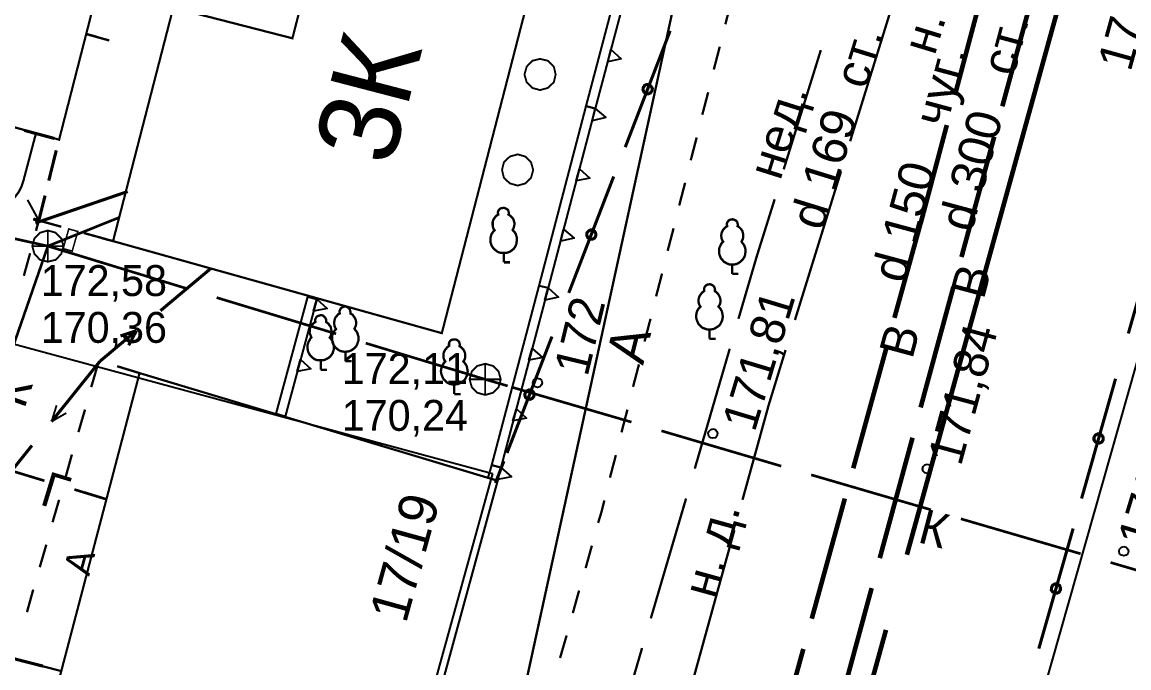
# Model space of a CAD drawing. Extents: x -2634 to -2115, y -2142 to -1393.
# Drawn here: x -2496.24 to -2460.75, y -1764.62 to -1743.92 of the extents above; entities that cross this region are included whole.
import ezdxf

# ---------------------------------------------------------------- set-up
doc = ezdxf.new("R2010")
doc.units = 0
doc.header["$MEASUREMENT"] = 0
for name, color, linetype in [('500_Дополн-Бордюры__п', 7, 'Continuous'), ('500_Дороги-Проезжие_ч', 7, 'Continuous'), ('500_Линии_-Линии_связ', 7, 'Continuous'), ('500_Линии_-ЛЭП_провод', 7, 'Continuous'), ('500_Линии_-Электрокаб', 7, 'Continuous'), ('500_Объект-Опоры', 7, 'Continuous'), ('500_Растит-Лес_и_лесо', 7, 'Continuous'), ('500_Рельеф-Высотные_о', 7, 'Continuous'), ('500_Рельеф-Подпорные_', 7, 'Continuous'), ('500_Строен-Дополнения', 7, 'Continuous'), ('500_Строен-Здания', 7, 'Continuous'), ('500_Строен-Отмостка_з', 7, 'Continuous'), ('500_Трубоп-Водопровод', 7, 'Continuous'), ('500_Трубоп-Газопровод', 7, 'Continuous'), ('500_Трубоп-Канализаци', 7, 'Continuous'), ('500_Трубоп-Смотровые_', 7, 'Continuous'), ('500_Улицы-Улицы_и_их', 7, 'Continuous'), ('Красные_ли-Красные_ли', 7, 'Continuous'), ('Красные_ли-Оси_улиц_к', 7, 'Continuous')]:
    doc.layers.add(name, color=color, linetype=linetype)
doc.styles.add('TARIAL', font='Arial')

msp = doc.modelspace()

# ---------------------------------------------------------------- linework, layer by layer
at = {"layer": '500_Дополн-Бордюры__п', "color": 1, "const_width": 0.075}
for points in [[(-2473.5, -1743.26), (-2473.69, -1743.99)], [(-2494.18, -1744.3), (-2493.85, -1744.39)], [(-2493.44, -1744.51), (-2494.16, -1744.31)], [(-2473.87, -1744.71), (-2474.06, -1745.44)], [(-2474.24, -1746.17), (-2474.43, -1746.89)], [(-2474.61, -1747.62), (-2474.8, -1748.35)], [(-2474.98, -1749.07), (-2475.17, -1749.8)], [(-2495.79, -1750.6), (-2495.7, -1750.28)], [(-2495.7, -1750.28), (-2495.79, -1750.61)], [(-2495.7, -1750.28), (-2494.98, -1750.48)], [(-2494.26, -1750.68), (-2493.53, -1750.88)], [(-2475.35, -1750.53), (-2475.54, -1751.25)], [(-2493.32, -1750.94), (-2493.66, -1750.85)], [(-2496.18, -1752.05), (-2495.98, -1751.33)], [(-2475.72, -1751.98), (-2475.91, -1752.71)], [(-2476.09, -1753.43), (-2476.28, -1754.16)], [(-2493.81, -1754.9), (-2494.02, -1755.62)], [(-2476.46, -1754.89), (-2476.65, -1755.61)], [(-2492.47, -1755.17), (-2493.19, -1754.95)], [(-2494.22, -1756.34), (-2494.43, -1757.06)], [(-2476.83, -1756.34), (-2477.02, -1757.07)], [(-2494.64, -1757.78), (-2494.84, -1758.5)], [(-2477.2, -1757.8), (-2477.39, -1758.52)], [(-2495.05, -1759.23), (-2495.26, -1759.95)], [(-2477.57, -1759.25), (-2477.67, -1759.65)], [(-2477.67, -1759.65), (-2477.77, -1759.97)], [(-2495.46, -1760.67), (-2495.67, -1761.39)], [(-2477.97, -1760.7), (-2478.17, -1761.42)], [(-2495.88, -1762.11), (-2496.08, -1762.83)], [(-2478.38, -1762.14), (-2478.58, -1762.86)], [(-2478.78, -1763.58), (-2478.99, -1764.3)]]:
    msp.add_lwpolyline(points, dxfattribs=at)
at = {"layer": '500_Линии_-Линии_связ', "color": 6}
msp.add_lwpolyline([(-2474.22, -1738.23), (-2481.79, -1772.89)], dxfattribs=at)
at = {"layer": '500_Линии_-Линии_связ', "color": 0, "const_width": 0.1}
for points in [[(-2475.46, -1744.2), (-2476.9, -1747.93)], [(-2477.27, -1748.87), (-2478.71, -1752.6)], [(-2459.67, -1750.05), (-2460.77, -1753.9)], [(-2479.25, -1754), (-2480.69, -1757.73)], [(-2461.18, -1755.35), (-2462.27, -1759.19)], [(-2481.06, -1758.69), (-2480.79, -1757.99)], [(-2481.05, -1758.66), (-2481.06, -1758.69)], [(-2462.54, -1760.15), (-2463.64, -1764)]]:
    msp.add_lwpolyline(points, dxfattribs=at)
for points in [[(-2476.04, -1746.12), (-2476.09, -1746.19), (-2476.16, -1746.22), (-2476.24, -1746.21), (-2476.3, -1746.16), (-2476.33, -1746.09), (-2476.32, -1746.02), (-2476.28, -1745.95), (-2476.21, -1745.92), (-2476.13, -1745.93), (-2476.07, -1745.98), (-2476.03, -1746.05)], [(-2477.85, -1750.79), (-2477.89, -1750.85), (-2477.96, -1750.88), (-2478.04, -1750.87), (-2478.1, -1750.83), (-2478.13, -1750.76), (-2478.13, -1750.68), (-2478.08, -1750.62), (-2478.01, -1750.58), (-2477.93, -1750.59), (-2477.87, -1750.64), (-2477.84, -1750.71)], [(-2479.83, -1755.92), (-2479.88, -1755.98), (-2479.95, -1756.01), (-2480.03, -1756), (-2480.09, -1755.96), (-2480.12, -1755.88), (-2480.11, -1755.81), (-2480.07, -1755.75), (-2479.99, -1755.71), (-2479.92, -1755.72), (-2479.85, -1755.77), (-2479.82, -1755.84)], [(-2461.58, -1757.31), (-2461.62, -1757.38), (-2461.69, -1757.41), (-2461.76, -1757.41), (-2461.83, -1757.37), (-2461.87, -1757.31), (-2461.87, -1757.23), (-2461.83, -1757.16), (-2461.76, -1757.12), (-2461.68, -1757.12), (-2461.62, -1757.16), (-2461.58, -1757.23)], [(-2462.95, -1762.12), (-2462.99, -1762.19), (-2463.05, -1762.22), (-2463.13, -1762.22), (-2463.2, -1762.18), (-2463.24, -1762.12), (-2463.23, -1762.04), (-2463.2, -1761.97), (-2463.13, -1761.93), (-2463.05, -1761.93), (-2462.98, -1761.97), (-2462.95, -1762.04)]]:
    msp.add_lwpolyline(points, close=True, dxfattribs=at)
at = {"layer": '500_Линии_-ЛЭП_провод', "color": 253, "const_width": 0.07}
msp.add_lwpolyline([(-2481.79, -1772.89), (-2474.22, -1738.23)], dxfattribs=at)
at = {"layer": '500_Линии_-Электрокаб', "color": 1}
for points, const_width in [([(-2495.81, -1750.36), (-2492.85, -1749.35)], 0.1), ([(-2492.85, -1749.35), (-2493.32, -1749.51)], 0.06), ([(-2491.8, -1753.17), (-2490.19, -1751.82)], 0.1), ([(-2490.19, -1751.82), (-2490.57, -1752.14)], 0.06), ([(-2493.74, -1754.79), (-2492.57, -1753.81)], 0.1), ([(-2493.08, -1753.98), (-2492.57, -1753.81)], 0.1), ([(-2492.82, -1754.28), (-2492.57, -1753.81)], 0.1), ([(-2495.29, -1756.72), (-2493.74, -1754.79)], 0.1), ([(-2495.29, -1756.72), (-2495.13, -1756.2)], 0.06), ([(-2495.29, -1756.72), (-2494.82, -1756.45)], 0.06), ([(-2498, -1760.08), (-2495.92, -1757.49)], 0.1)]:
    msp.add_lwpolyline(points, dxfattribs=dict(at, const_width=const_width))
at = {"layer": '500_Объект-Опоры', "color": 0, "const_width": 0.05}
msp.add_lwpolyline([(-2494.74, -1750.55), (-2494.45, -1750.63), (-2494.63, -1751.26), (-2494.92, -1751.18)], close=True, dxfattribs=at)
msp.add_lwpolyline([(-2494.74, -1750.55), (-2494.45, -1750.63), (-2494.63, -1751.26), (-2494.92, -1751.18)], close=True, dxfattribs=at)
msp.add_lwpolyline([(-2494.74, -1750.55), (-2494.45, -1750.63), (-2494.63, -1751.26), (-2494.92, -1751.18)], close=True, dxfattribs=at)
at = {"layer": '500_Растит-Лес_и_лесо', "color": 0, "const_width": 0.06}
for points in [[(-2479.63, -1745.1), (-2479.38, -1745.16), (-2479.19, -1745.35), (-2479.13, -1745.6), (-2479.19, -1745.85), (-2479.38, -1746.03), (-2479.63, -1746.1), (-2479.88, -1746.03), (-2480.06, -1745.85), (-2480.13, -1745.6), (-2480.06, -1745.35), (-2479.88, -1745.16)], [(-2480.35, -1748.16), (-2480.1, -1748.23), (-2479.92, -1748.41), (-2479.85, -1748.66), (-2479.92, -1748.91), (-2480.1, -1749.09), (-2480.35, -1749.16), (-2480.6, -1749.09), (-2480.79, -1748.91), (-2480.85, -1748.66), (-2480.79, -1748.41), (-2480.6, -1748.23)]]:
    msp.add_lwpolyline(points, close=True, dxfattribs=at)
at = {"layer": '500_Растит-Лес_и_лесо', "color": 94, "const_width": 0.075}
for points in [[(-2480.79, -1751.32), (-2480.87, -1751.32), (-2480.95, -1751.3), (-2481.01, -1751.27), (-2481.06, -1751.23), (-2481.1, -1751.2), (-2481.14, -1751.15), (-2481.18, -1751.09), (-2481.2, -1751.04), (-2481.22, -1750.97), (-2481.22, -1750.9), (-2481.22, -1750.84), (-2481.21, -1750.79), (-2481.19, -1750.72), (-2481.16, -1750.68), (-2481.13, -1750.63), (-2481.09, -1750.59), (-2481.12, -1750.55), (-2481.14, -1750.49), (-2481.15, -1750.43), (-2481.15, -1750.37), (-2481.15, -1750.32), (-2481.13, -1750.26), (-2481.1, -1750.21), (-2481.06, -1750.16), (-2481.02, -1750.12), (-2480.97, -1750.09), (-2480.98, -1750.05), (-2480.98, -1750.01), (-2480.97, -1749.97), (-2480.94, -1749.93), (-2480.91, -1749.9), (-2480.87, -1749.88), (-2480.83, -1749.88), (-2480.8, -1749.87), (-2480.76, -1749.88), (-2480.72, -1749.9), (-2480.68, -1749.92), (-2480.65, -1749.96), (-2480.64, -1750), (-2480.63, -1750.04), (-2480.63, -1750.07), (-2480.64, -1750.09), (-2480.59, -1750.12), (-2480.56, -1750.15), (-2480.53, -1750.18), (-2480.5, -1750.22), (-2480.48, -1750.26), (-2480.47, -1750.3), (-2480.45, -1750.35), (-2480.45, -1750.4), (-2480.46, -1750.45), (-2480.47, -1750.49), (-2480.48, -1750.53), (-2480.51, -1750.58), (-2480.48, -1750.62), (-2480.44, -1750.66), (-2480.41, -1750.71), (-2480.39, -1750.78), (-2480.37, -1750.84), (-2480.37, -1750.9), (-2480.38, -1750.95), (-2480.39, -1751.02), (-2480.41, -1751.08), (-2480.44, -1751.14), (-2480.48, -1751.19), (-2480.54, -1751.24), (-2480.6, -1751.28), (-2480.68, -1751.31), (-2480.74, -1751.32)], [(-2473.47, -1751.69), (-2473.55, -1751.69), (-2473.63, -1751.66), (-2473.68, -1751.63), (-2473.74, -1751.6), (-2473.77, -1751.56), (-2473.82, -1751.51), (-2473.85, -1751.45), (-2473.87, -1751.4), (-2473.89, -1751.33), (-2473.89, -1751.27), (-2473.89, -1751.2), (-2473.88, -1751.15), (-2473.85, -1751.09), (-2473.83, -1751.04), (-2473.8, -1751), (-2473.76, -1750.96), (-2473.79, -1750.91), (-2473.81, -1750.86), (-2473.82, -1750.79), (-2473.82, -1750.74), (-2473.81, -1750.68), (-2473.79, -1750.63), (-2473.76, -1750.57), (-2473.72, -1750.53), (-2473.68, -1750.49), (-2473.63, -1750.46), (-2473.64, -1750.42), (-2473.64, -1750.38), (-2473.63, -1750.34), (-2473.6, -1750.3), (-2473.57, -1750.27), (-2473.52, -1750.25), (-2473.49, -1750.25), (-2473.46, -1750.24), (-2473.42, -1750.25), (-2473.38, -1750.27), (-2473.34, -1750.29), (-2473.31, -1750.33), (-2473.3, -1750.37), (-2473.29, -1750.41), (-2473.29, -1750.44), (-2473.3, -1750.46), (-2473.25, -1750.49), (-2473.22, -1750.52), (-2473.19, -1750.55), (-2473.16, -1750.59), (-2473.14, -1750.63), (-2473.13, -1750.67), (-2473.12, -1750.72), (-2473.12, -1750.77), (-2473.12, -1750.82), (-2473.13, -1750.87), (-2473.15, -1750.91), (-2473.17, -1750.96), (-2473.15, -1750.99), (-2473.11, -1751.04), (-2473.08, -1751.09), (-2473.06, -1751.15), (-2473.04, -1751.22), (-2473.04, -1751.27), (-2473.05, -1751.32), (-2473.06, -1751.39), (-2473.08, -1751.45), (-2473.12, -1751.51), (-2473.16, -1751.56), (-2473.22, -1751.61), (-2473.28, -1751.65), (-2473.35, -1751.68), (-2473.42, -1751.69)], [(-2474.2, -1753.77), (-2474.28, -1753.77), (-2474.36, -1753.74), (-2474.42, -1753.72), (-2474.47, -1753.68), (-2474.51, -1753.64), (-2474.55, -1753.6), (-2474.58, -1753.53), (-2474.6, -1753.48), (-2474.62, -1753.42), (-2474.63, -1753.35), (-2474.62, -1753.29), (-2474.61, -1753.23), (-2474.59, -1753.17), (-2474.56, -1753.12), (-2474.53, -1753.08), (-2474.49, -1753.04), (-2474.52, -1752.99), (-2474.54, -1752.94), (-2474.55, -1752.88), (-2474.55, -1752.82), (-2474.54, -1752.76), (-2474.52, -1752.71), (-2474.49, -1752.66), (-2474.45, -1752.61), (-2474.41, -1752.57), (-2474.37, -1752.54), (-2474.37, -1752.5), (-2474.37, -1752.46), (-2474.36, -1752.42), (-2474.33, -1752.38), (-2474.3, -1752.35), (-2474.26, -1752.33), (-2474.22, -1752.33), (-2474.19, -1752.32), (-2474.15, -1752.33), (-2474.11, -1752.35), (-2474.07, -1752.38), (-2474.04, -1752.42), (-2474.03, -1752.46), (-2474.02, -1752.5), (-2474.03, -1752.53), (-2474.03, -1752.54), (-2473.99, -1752.57), (-2473.95, -1752.6), (-2473.92, -1752.64), (-2473.9, -1752.67), (-2473.88, -1752.71), (-2473.86, -1752.76), (-2473.85, -1752.81), (-2473.85, -1752.86), (-2473.85, -1752.9), (-2473.86, -1752.95), (-2473.88, -1752.99), (-2473.91, -1753.04), (-2473.88, -1753.07), (-2473.84, -1753.12), (-2473.81, -1753.17), (-2473.79, -1753.24), (-2473.78, -1753.3), (-2473.77, -1753.36), (-2473.78, -1753.41), (-2473.79, -1753.47), (-2473.82, -1753.54), (-2473.85, -1753.6), (-2473.89, -1753.65), (-2473.95, -1753.69), (-2474.01, -1753.73), (-2474.08, -1753.76), (-2474.15, -1753.77)], [(-2485.87, -1754.49), (-2485.95, -1754.48), (-2486.03, -1754.46), (-2486.09, -1754.43), (-2486.14, -1754.39), (-2486.18, -1754.36), (-2486.22, -1754.31), (-2486.26, -1754.25), (-2486.28, -1754.2), (-2486.29, -1754.14), (-2486.3, -1754.07), (-2486.3, -1754), (-2486.29, -1753.95), (-2486.26, -1753.89), (-2486.24, -1753.84), (-2486.21, -1753.8), (-2486.17, -1753.76), (-2486.2, -1753.71), (-2486.22, -1753.66), (-2486.23, -1753.59), (-2486.23, -1753.54), (-2486.22, -1753.48), (-2486.21, -1753.43), (-2486.18, -1753.37), (-2486.14, -1753.33), (-2486.1, -1753.28), (-2486.05, -1753.26), (-2486.06, -1753.22), (-2486.06, -1753.18), (-2486.04, -1753.14), (-2486.02, -1753.1), (-2485.99, -1753.07), (-2485.94, -1753.05), (-2485.91, -1753.04), (-2485.87, -1753.04), (-2485.84, -1753.04), (-2485.8, -1753.06), (-2485.76, -1753.09), (-2485.73, -1753.13), (-2485.72, -1753.17), (-2485.71, -1753.21), (-2485.71, -1753.24), (-2485.71, -1753.26), (-2485.67, -1753.28), (-2485.63, -1753.31), (-2485.61, -1753.35), (-2485.58, -1753.38), (-2485.56, -1753.42), (-2485.54, -1753.47), (-2485.53, -1753.51), (-2485.53, -1753.57), (-2485.53, -1753.61), (-2485.54, -1753.66), (-2485.56, -1753.7), (-2485.58, -1753.75), (-2485.56, -1753.78), (-2485.52, -1753.83), (-2485.49, -1753.88), (-2485.47, -1753.94), (-2485.45, -1754.01), (-2485.45, -1754.06), (-2485.45, -1754.11), (-2485.47, -1754.18), (-2485.49, -1754.24), (-2485.52, -1754.3), (-2485.56, -1754.35), (-2485.62, -1754.4), (-2485.68, -1754.44), (-2485.75, -1754.47), (-2485.82, -1754.48)], [(-2486.66, -1754.76), (-2486.75, -1754.76), (-2486.82, -1754.74), (-2486.88, -1754.71), (-2486.93, -1754.67), (-2486.97, -1754.63), (-2487.01, -1754.59), (-2487.05, -1754.52), (-2487.07, -1754.47), (-2487.08, -1754.41), (-2487.09, -1754.34), (-2487.09, -1754.28), (-2487.07, -1754.22), (-2487.05, -1754.16), (-2487.02, -1754.12), (-2487, -1754.07), (-2486.96, -1754.03), (-2486.98, -1753.98), (-2487, -1753.93), (-2487.02, -1753.87), (-2487.01, -1753.81), (-2487.01, -1753.75), (-2486.99, -1753.7), (-2486.96, -1753.65), (-2486.92, -1753.6), (-2486.88, -1753.56), (-2486.83, -1753.53), (-2486.84, -1753.49), (-2486.84, -1753.45), (-2486.82, -1753.41), (-2486.8, -1753.37), (-2486.76, -1753.34), (-2486.72, -1753.33), (-2486.69, -1753.32), (-2486.65, -1753.31), (-2486.61, -1753.32), (-2486.57, -1753.34), (-2486.54, -1753.37), (-2486.51, -1753.41), (-2486.49, -1753.45), (-2486.49, -1753.49), (-2486.49, -1753.52), (-2486.49, -1753.53), (-2486.45, -1753.56), (-2486.41, -1753.59), (-2486.39, -1753.63), (-2486.36, -1753.66), (-2486.34, -1753.7), (-2486.33, -1753.75), (-2486.32, -1753.8), (-2486.31, -1753.85), (-2486.32, -1753.89), (-2486.33, -1753.94), (-2486.34, -1753.98), (-2486.37, -1754.03), (-2486.34, -1754.06), (-2486.31, -1754.11), (-2486.28, -1754.16), (-2486.26, -1754.23), (-2486.24, -1754.29), (-2486.24, -1754.35), (-2486.24, -1754.4), (-2486.26, -1754.46), (-2486.28, -1754.53), (-2486.32, -1754.59), (-2486.36, -1754.64), (-2486.41, -1754.68), (-2486.48, -1754.72), (-2486.55, -1754.75), (-2486.62, -1754.76)], [(-2482.38, -1755.54), (-2482.46, -1755.53), (-2482.54, -1755.51), (-2482.6, -1755.48), (-2482.65, -1755.44), (-2482.69, -1755.4), (-2482.73, -1755.36), (-2482.76, -1755.29), (-2482.78, -1755.24), (-2482.8, -1755.18), (-2482.81, -1755.11), (-2482.8, -1755.05), (-2482.79, -1754.99), (-2482.77, -1754.93), (-2482.74, -1754.89), (-2482.71, -1754.84), (-2482.67, -1754.8), (-2482.7, -1754.75), (-2482.72, -1754.7), (-2482.73, -1754.64), (-2482.73, -1754.58), (-2482.72, -1754.52), (-2482.7, -1754.47), (-2482.67, -1754.42), (-2482.63, -1754.37), (-2482.59, -1754.33), (-2482.55, -1754.3), (-2482.55, -1754.26), (-2482.55, -1754.22), (-2482.54, -1754.18), (-2482.51, -1754.14), (-2482.48, -1754.11), (-2482.44, -1754.1), (-2482.4, -1754.09), (-2482.37, -1754.09), (-2482.33, -1754.09), (-2482.29, -1754.11), (-2482.25, -1754.14), (-2482.22, -1754.18), (-2482.21, -1754.22), (-2482.2, -1754.26), (-2482.21, -1754.29), (-2482.21, -1754.31), (-2482.17, -1754.33), (-2482.13, -1754.37), (-2482.1, -1754.4), (-2482.08, -1754.43), (-2482.06, -1754.47), (-2482.04, -1754.52), (-2482.03, -1754.57), (-2482.03, -1754.62), (-2482.03, -1754.66), (-2482.04, -1754.71), (-2482.06, -1754.75), (-2482.09, -1754.8), (-2482.06, -1754.83), (-2482.02, -1754.88), (-2481.99, -1754.93), (-2481.97, -1755), (-2481.96, -1755.06), (-2481.95, -1755.12), (-2481.96, -1755.17), (-2481.97, -1755.23), (-2482, -1755.3), (-2482.03, -1755.36), (-2482.07, -1755.41), (-2482.13, -1755.45), (-2482.19, -1755.49), (-2482.26, -1755.52), (-2482.33, -1755.53)]]:
    msp.add_lwpolyline(points, close=True, dxfattribs=at)
for points in [[(-2480.79, -1751.62), (-2480.79, -1751.32)], [(-2480.59, -1751.62), (-2480.79, -1751.62)], [(-2473.47, -1751.99), (-2473.47, -1751.69)], [(-2473.27, -1751.99), (-2473.47, -1751.99)], [(-2474.2, -1754.07), (-2474.2, -1753.77)], [(-2474, -1754.07), (-2474.2, -1754.07)], [(-2485.87, -1754.79), (-2485.87, -1754.49)], [(-2486.66, -1755.06), (-2486.66, -1754.76)], [(-2485.67, -1754.79), (-2485.87, -1754.79)], [(-2486.46, -1755.06), (-2486.66, -1755.06)], [(-2482.38, -1755.84), (-2482.38, -1755.54)], [(-2482.18, -1755.84), (-2482.38, -1755.84)]]:
    msp.add_lwpolyline(points, dxfattribs=at)
at = {"layer": '500_Рельеф-Высотные_о', "color": 0}
for points in [[(-2479.71, -1755.33), (-2479.64, -1755.35), (-2479.58, -1755.4), (-2479.56, -1755.48), (-2479.58, -1755.55), (-2479.64, -1755.61), (-2479.71, -1755.63), (-2479.79, -1755.61), (-2479.84, -1755.55), (-2479.86, -1755.48), (-2479.84, -1755.4), (-2479.79, -1755.35)], [(-2474.09, -1756.96), (-2474.01, -1756.98), (-2473.96, -1757.04), (-2473.94, -1757.11), (-2473.96, -1757.19), (-2474.01, -1757.24), (-2474.09, -1757.26), (-2474.16, -1757.24), (-2474.22, -1757.19), (-2474.24, -1757.11), (-2474.22, -1757.04), (-2474.16, -1756.98)], [(-2467.22, -1758.09), (-2467.14, -1758.11), (-2467.09, -1758.16), (-2467.07, -1758.24), (-2467.09, -1758.31), (-2467.14, -1758.37), (-2467.22, -1758.39), (-2467.29, -1758.37), (-2467.35, -1758.31), (-2467.37, -1758.24), (-2467.35, -1758.16), (-2467.29, -1758.11)], [(-2460.92, -1760.73), (-2460.84, -1760.75), (-2460.79, -1760.81), (-2460.77, -1760.88), (-2460.79, -1760.96), (-2460.84, -1761.01), (-2460.92, -1761.03), (-2460.99, -1761.01), (-2461.05, -1760.96), (-2461.07, -1760.88), (-2461.05, -1760.81), (-2460.99, -1760.75)]]:
    msp.add_lwpolyline(points, close=True, dxfattribs=at)
at = {"layer": '500_Рельеф-Подпорные_', "color": 0}
for points in [[(-2476.63, -1740.86), (-2476.34, -1740.93), (-2477.86, -1746.69), (-2478.15, -1746.61)], [(-2477.36, -1744.8), (-2477.03, -1745.1), (-2477.46, -1745.19)], [(-2478.15, -1746.61), (-2477.86, -1746.69), (-2479.37, -1752.44), (-2479.66, -1752.37)], [(-2477.86, -1746.69), (-2477.52, -1746.98), (-2477.96, -1747.08)], [(-2478.37, -1748.62), (-2478.03, -1748.92), (-2478.47, -1749.01)], [(-2478.88, -1750.56), (-2478.54, -1750.85), (-2478.98, -1750.94)], [(-2479.66, -1752.37), (-2479.37, -1752.44), (-2480.89, -1758.2), (-2481.18, -1758.12)], [(-2487.08, -1752.73), (-2486.79, -1752.8), (-2487.8, -1756.56), (-2488.09, -1756.48)], [(-2479.37, -1752.44), (-2479.04, -1752.74), (-2479.48, -1752.83)], [(-2486.79, -1752.8), (-2486.46, -1753.1), (-2486.89, -1753.19)], [(-2479.88, -1754.38), (-2479.55, -1754.67), (-2479.99, -1754.76)], [(-2487.31, -1754.73), (-2486.98, -1755.03), (-2487.42, -1755.12)], [(-2480.39, -1756.31), (-2480.06, -1756.61), (-2480.5, -1756.7)], [(-2481.18, -1758.12), (-2480.89, -1758.2), (-2481, -1758.61), (-2481.29, -1758.53)], [(-2480.89, -1758.2), (-2480.55, -1758.49), (-2480.99, -1758.58)]]:
    msp.add_lwpolyline(points, close=True, dxfattribs=at)
at = {"layer": '500_Строен-Дополнения', "color": 0, "const_width": 0.07}
for points in [[(-2491.39, -1743.46), (-2487.57, -1744.44), (-2487.07, -1742.49), (-2490.88, -1741.5)], [(-2495.55, -1766.87), (-2494.98, -1764.72), (-2496.51, -1764.32), (-2497.08, -1766.47)]]:
    msp.add_lwpolyline(points, close=True, dxfattribs=at)
at = {"layer": '500_Строен-Дополнения', "color": 0}
for points, const_width in [([(-2496.17, -1747.39), (-2495.2, -1747.65)], 0.1), ([(-2495.14, -1748.03), (-2495.38, -1749)], 0.1), ([(-2495.5, -1749.48), (-2495.7, -1750.28)], 0.1), ([(-2495.7, -1750.28), (-2496.06, -1749.62)], 0.065), ([(-2495.7, -1750.28), (-2495.88, -1750.23)], 0.1), ([(-2496.51, -1764.32), (-2495.57, -1764.56)], 0.1)]:
    msp.add_lwpolyline(points, dxfattribs=dict(at, const_width=const_width))
at = {"layer": '500_Строен-Здания', "color": 0, "const_width": 0.07}
for points in [[(-2511.11, -1726.54), (-2509.83, -1726.87), (-2506.26, -1727.8), (-2493.91, -1730.98), (-2493.65, -1731.05), (-2491.92, -1731.5), (-2491.67, -1731.56), (-2490.96, -1731.75), (-2491.04, -1732.04), (-2491.13, -1732.34), (-2491.72, -1734.65), (-2491.8, -1734.99), (-2493.42, -1741.33), (-2494.18, -1744.3), (-2495.05, -1747.69), (-2495.79, -1747.48), (-2496.24, -1747.36), (-2499.19, -1746.55), (-2500.77, -1746.12), (-2507.39, -1744.3), (-2509.66, -1743.67), (-2512.47, -1742.9), (-2514.56, -1742.32), (-2514.97, -1742.21)], [(-2482.78, -1753.89), (-2479.35, -1740.62), (-2479.24, -1740.19), (-2476.34, -1740.93), (-2475.52, -1737.76), (-2476.34, -1736.38), (-2484.9, -1734.17), (-2485.12, -1734.96), (-2487.57, -1744.44), (-2491.39, -1743.46), (-2493.32, -1750.94)], [(-2495.79, -1747.48), (-2496.19, -1748.99), (-2496.25, -1749.18), (-2496.34, -1749.36), (-2496.46, -1749.52), (-2496.59, -1749.66), (-2496.75, -1749.78), (-2496.93, -1749.87), (-2497.12, -1749.94), (-2497.31, -1749.97), (-2497.51, -1749.98), (-2497.68, -1749.95), (-2499.1, -1748.65), (-2499.19, -1746.55)]]:
    msp.add_lwpolyline(points, close=True, dxfattribs=at)
msp.add_lwpolyline([(-2497, -1816.8), (-2495.91, -1812.84), (-2495.52, -1811.42), (-2494.96, -1809.35), (-2494.6, -1808.06), (-2494.14, -1806.35), (-2493.75, -1804.92), (-2493.1, -1802.56), (-2492.75, -1801.3), (-2492.67, -1801), (-2492.2, -1801.11), (-2491.07, -1797.36), (-2491.54, -1797.18), (-2491.43, -1796.78), (-2491.04, -1795.34), (-2486.11, -1777.33), (-2480.99, -1758.62), (-2492.47, -1755.17), (-2494.98, -1764.72), (-2495.55, -1766.87), (-2495.71, -1767.48), (-2496.83, -1771.61)], dxfattribs=at)
at = {"layer": '500_Трубоп-Водопровод', "color": 94, "const_width": 0.15}
for points in [[(-2465.3, -1742.39), (-2466.33, -1746.26)], [(-2464.81, -1746.62), (-2463.76, -1742.76)], [(-2466.59, -1747.22), (-2467.34, -1750.04)], [(-2466.12, -1751.45), (-2465.07, -1747.59)], [(-2467.34, -1750.04), (-2467.25, -1749.7)], [(-2468.27, -1753.4), (-2467.34, -1750.04)], [(-2467.34, -1750.04), (-2467.43, -1750.37)], [(-2467.43, -1756.27), (-2466.38, -1752.41)], [(-2469.59, -1758.22), (-2468.53, -1754.37)], [(-2468.74, -1761.1), (-2467.69, -1757.24)], [(-2470.92, -1763.04), (-2469.86, -1759.19)], [(-2470.05, -1765.92), (-2469, -1762.06)], [(-2472.25, -1767.86), (-2471.19, -1764.01)]]:
    msp.add_lwpolyline(points, dxfattribs=at)
at = {"layer": '500_Трубоп-Газопровод', "color": 5}
for points, const_width in [([(-2469.69, -1747.74), (-2468.21, -1742.97)], 0.075), ([(-2471.46, -1753.47), (-2469.98, -1748.7)], 0.075), ([(-2472.3, -1756.19), (-2471.76, -1754.43)], 0.075), ([(-2473.14, -1759.23), (-2472.3, -1756.19)], 0.075), ([(-2499.35, -1757.46), (-2495.52, -1758.62)], 0.085), ([(-2494.56, -1758.9), (-2493.51, -1759.22)], 0.085), ([(-2493.51, -1759.22), (-2494.22, -1759)], 0.085), ([(-2474.73, -1765.02), (-2473.4, -1760.2)], 0.075)]:
    msp.add_lwpolyline(points, dxfattribs=dict(at, const_width=const_width))
at = {"layer": '500_Трубоп-Канализаци', "color": 32, "const_width": 0.075}
for points in [[(-2471.82, -1748.64), (-2470.63, -1744.82)], [(-2472.69, -1751.45), (-2472.11, -1749.6)], [(-2473.27, -1753.43), (-2472.69, -1751.45)], [(-2474.67, -1758.23), (-2473.55, -1754.39)], [(-2476.08, -1763.03), (-2474.95, -1759.19)], [(-2477.48, -1767.82), (-2476.36, -1763.98)]]:
    msp.add_lwpolyline(points, dxfattribs=at)
at = {"layer": '500_Трубоп-Канализаци', "color": 34, "const_width": 0.085}
for points in [[(-2495.41, -1751.1), (-2499.31, -1750.23)], [(-2495.41, -1751.1), (-2493.14, -1750.19)], [(-2493.14, -1750.19), (-2493.84, -1750.47)], [(-2495.41, -1751.1), (-2496.72, -1754.88)], [(-2495.41, -1751.1), (-2494.69, -1751.32)], [(-2490.96, -1752.46), (-2494.78, -1751.29)], [(-2486.17, -1753.91), (-2490, -1752.75)], [(-2481.39, -1755.37), (-2485.22, -1754.21)], [(-2481.39, -1755.37), (-2480.67, -1755.58)], [(-2476.7, -1756.74), (-2480.54, -1755.62)], [(-2471.9, -1758.15), (-2475.74, -1757.02)], [(-2467.1, -1759.55), (-2470.94, -1758.43)], [(-2462.3, -1760.96), (-2466.14, -1759.84)], [(-2457.51, -1762.36), (-2461.34, -1761.24)]]:
    msp.add_lwpolyline(points, dxfattribs=at)
at = {"layer": '500_Трубоп-Смотровые_', "color": 0, "const_width": 0.06}
for points in [[(-2495.41, -1750.6), (-2495.16, -1750.67), (-2494.98, -1750.85), (-2494.91, -1751.1), (-2494.98, -1751.35), (-2495.16, -1751.54), (-2495.41, -1751.6), (-2495.66, -1751.54), (-2495.84, -1751.35), (-2495.91, -1751.1), (-2495.84, -1750.85), (-2495.66, -1750.67)], [(-2481.39, -1754.87), (-2481.14, -1754.94), (-2480.96, -1755.12), (-2480.89, -1755.37), (-2480.96, -1755.62), (-2481.14, -1755.8), (-2481.39, -1755.87), (-2481.64, -1755.8), (-2481.82, -1755.62), (-2481.89, -1755.37), (-2481.82, -1755.12), (-2481.64, -1754.94)]]:
    msp.add_lwpolyline(points, close=True, dxfattribs=at)
at = {"layer": '500_Трубоп-Смотровые_', "color": 0, "const_width": 0.055}
for points in [[(-2495.41, -1751.6), (-2495.41, -1750.6)], [(-2495.91, -1751.1), (-2494.91, -1751.1)], [(-2481.39, -1755.87), (-2481.39, -1754.87)], [(-2481.89, -1755.37), (-2480.89, -1755.37)]]:
    msp.add_lwpolyline(points, dxfattribs=at)
at = {"layer": '500_Улицы-Улицы_и_их', "color": 255}
msp.add_lwpolyline([(-2542.96, -2044.94), (-2436.73, -1671.22)], dxfattribs=at)
at = {"layer": 'Красные_ли-Красные_ли', "color": 12}
for p, q in [((-2563.339, -1736.17), (-2481.16, -1758.39)), ((-2481.16, -1758.39), (-2544.28, -1986.61))]:
    msp.add_line(p, q, dxfattribs=at)
at = {"layer": 'Красные_ли-Оси_улиц_к', "color": 12, "const_width": 0.15}
for points in [[(-2467.87, -1760.99), (-2461.87, -1739.3)], [(-2474.53, -1785.08), (-2468.54, -1763.4)]]:
    msp.add_lwpolyline(points, dxfattribs=at)
msp.add_lwpolyline([(-2464.87, -1750.14), (-2464.87, -1750.14), (-2464.87, -1750.14), (-2464.87, -1750.14), (-2464.87, -1750.14), (-2464.87, -1750.14), (-2464.87, -1750.14), (-2464.87, -1750.14), (-2464.87, -1750.14), (-2464.87, -1750.14), (-2464.87, -1750.14), (-2464.87, -1750.14)], close=True, dxfattribs=at)

# ---------------------------------------------------------------- texts
at = {"layer": '500_Дороги-Проезжие_ч', "color": 0}
msp.add_text('А', height=1.23, rotation=75.96, dxfattribs=at).set_placement((-2476.33, -1754.94))
at = {"layer": '500_Рельеф-Высотные_о', "color": 214}
for s, rotation, p in [('171,86', 74.51, (-2460.7, -1745.54)), ('172', 76.48, (-2478.11, -1755.31)), ('171,81', 73.22, (-2472.75, -1757.09)), ('171,84', 74.79, (-2466.14, -1758.18)), ('171,78', 73.22, (-2460.07, -1760.83))]:
    msp.add_text(s, height=1.11, rotation=rotation, dxfattribs=at).set_placement(p)
at = {"layer": '500_Строен-Здания', "color": 5}
msp.add_text('3К', height=2.59, rotation=75.43, dxfattribs=at).set_placement((-2484.39, -1748.59))
at = {"layer": '500_Строен-Здания', "color": 214}
msp.add_text('17/19', height=1.23, rotation=74.6, dxfattribs=at).set_placement((-2483.93, -1763.22))
at = {"layer": '500_Строен-Отмостка_з', "color": 0}
msp.add_text('А', height=0.86, rotation=74.74, dxfattribs=at).set_placement((-2494.09, -1761.7))
at = {"layer": '500_Трубоп-Водопровод', "color": 94, "style": 'TARIAL'}
for s, rotation, p in [('d 300   ст.', 74.93, (-2465.79, -1750.69)), ('d 150   чуг.', 74.95, (-2467.95, -1752.33))]:
    msp.add_text(s, height=1.11, rotation=rotation, dxfattribs=at).set_placement(p)
at = {"layer": '500_Трубоп-Водопровод', "color": 94}
for rotation, p in [(75, (-2465.41, -1752.84)), (74.89, (-2467.7, -1754.75))]:
    msp.add_text('В', height=1.11, rotation=rotation, dxfattribs=at).set_placement(p)
at = {"layer": '500_Трубоп-Газопровод', "color": 5, "style": 'TARIAL'}
for s, rotation, p in [('н. д.', 73.1, (-2466.98, -1745.02)), ('d 169  ст.', 72.8, (-2470.58, -1750.64)), ('н. д.', 74.55, (-2474.01, -1762.44))]:
    msp.add_text(s, height=1.11, rotation=rotation, dxfattribs=at).set_placement(p)
at = {"layer": '500_Трубоп-Газопровод', "color": 5}
msp.add_text('Г', height=1.11, rotation=343.07, dxfattribs=at).set_placement((-2495.71, -1759.37))
at = {"layer": '500_Трубоп-Канализаци', "color": 0, "style": 'TARIAL'}
msp.add_text('нед.', height=1.11, rotation=72.55, dxfattribs=at).set_placement((-2471.93, -1749.03))
at = {"layer": '500_Трубоп-Канализаци', "color": 14}
for rotation, p in [(70.43, (-2496.17, -1756.34)), (345.22, (-2467.56, -1760.58))]:
    msp.add_text('К', height=1.11, rotation=rotation, dxfattribs=at).set_placement(p)
at = {"layer": '500_Трубоп-Смотровые_', "color": 5}
for s, p in [('172,58', (-2495.64, -1752.7)), ('170,36', (-2495.64, -1754.2)), ('172,11', (-2485.99, -1755.52)), ('170,24', (-2485.99, -1757.02))]:
    msp.add_text(s, height=0.99, dxfattribs=at).set_placement(p)

doc.saveas('drawing.dxf')
